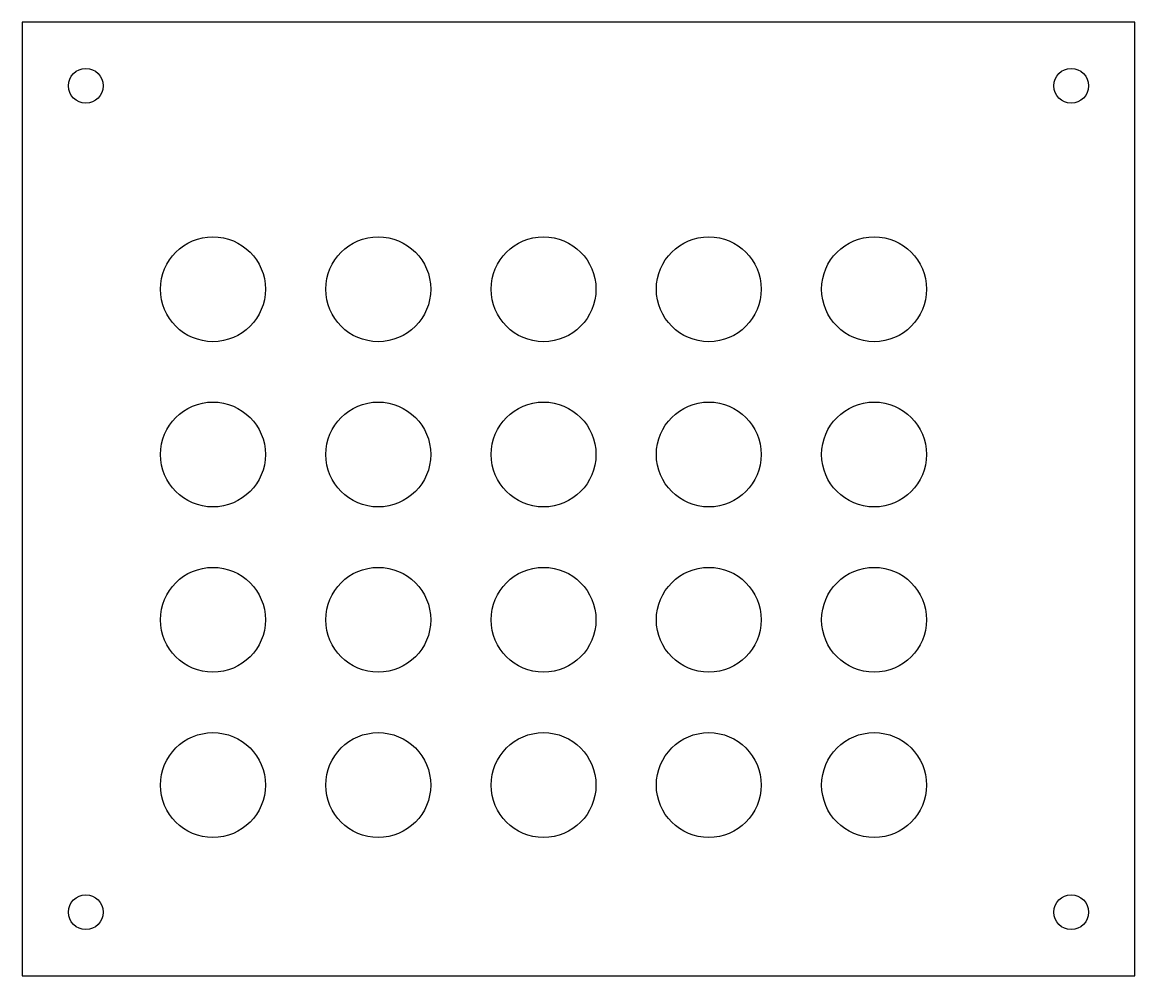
# Model space of a CAD drawing. Header units: millimetres. Extents: x 0 to 175, y 0 to 150.
import ezdxf

# ---------------------------------------------------------------- set-up
doc = ezdxf.new("R2010")
doc.units = ezdxf.units.MM
doc.layers.add('CUT_HOLES', color=7, linetype='Continuous')
doc.layers.add('CUT_OUTER', color=7, linetype='Continuous')

msp = doc.modelspace()

# ---------------------------------------------------------------- linework, layer by layer
at = {"layer": 'CUT_HOLES'}
for centre, radius in [((10, 140), 2.75), ((165, 140), 2.75), ((30, 108), 8.25), ((56, 108), 8.25), ((82, 108), 8.25), ((108, 108), 8.25), ((134, 108), 8.25), ((30, 82), 8.25), ((56, 82), 8.25), ((82, 82), 8.25), ((108, 82), 8.25), ((134, 82), 8.25), ((30, 56), 8.25), ((56, 56), 8.25), ((82, 56), 8.25), ((108, 56), 8.25), ((134, 56), 8.25), ((30, 30), 8.25), ((56, 30), 8.25), ((82, 30), 8.25), ((108, 30), 8.25), ((134, 30), 8.25), ((10, 10), 2.75), ((165, 10), 2.75)]:
    msp.add_circle(centre, radius, dxfattribs=at)
at = {"layer": 'CUT_OUTER'}
msp.add_lwpolyline([(0, 0), (175, 0), (175, 150), (0, 150)], close=True, dxfattribs=at)

doc.saveas('drawing.dxf')
